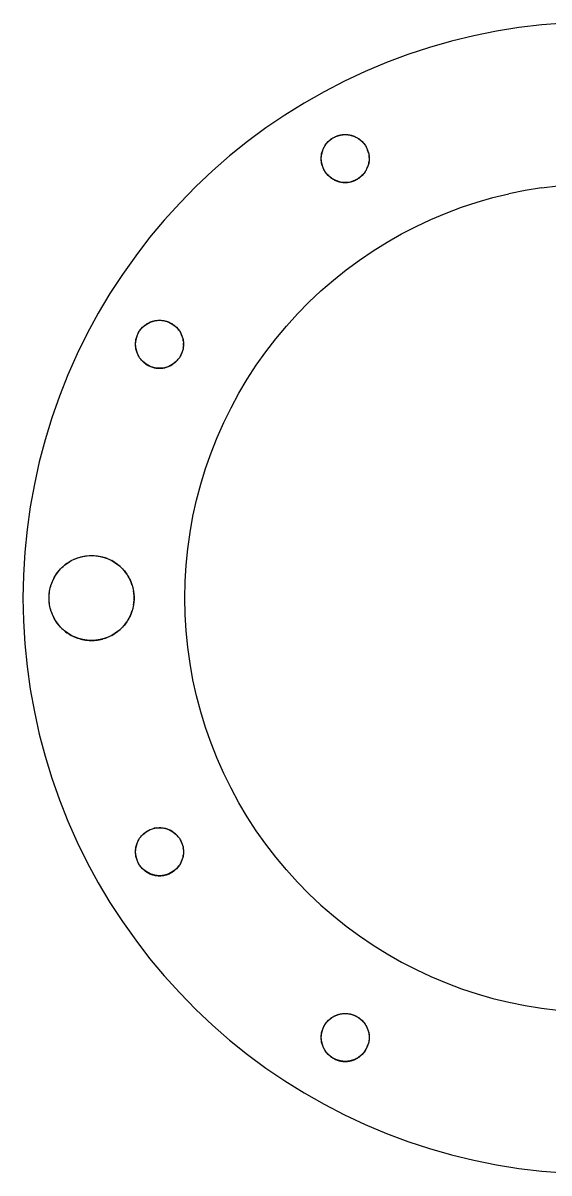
# Model space of a CAD drawing. Header units: millimetres. Extents: x -50 to 202, y -197 to 42.
# Drawn here: x -42 to -3.6, y -41.9 to 41.9 of the extents above; entities that cross this region are included whole.
import ezdxf

# ---------------------------------------------------------------- set-up
doc = ezdxf.new("R2010")
doc.units = ezdxf.units.MM
doc.layers.add('TOP_XY', color=7, linetype='Continuous')

msp = doc.modelspace()

# ---------------------------------------------------------------- linework, layer by layer
for centre, radius in [((-18.5, 32.043), 1.75), ((-32.043, 18.5), 1.75), ((-37, 0), 3.1), ((-32.043, -18.5), 1.75), ((-18.5, -32.043), 1.75)]:
    msp.add_circle(centre, radius)
at = {"layer": 'TOP_XY'}
for p, q in [((-2.504, 41.925), (-4.169, 41.793)), ((-7.476, 41.329), (-9.113, 40.999)), ((-5.827, 41.594), (-7.476, 41.329)), ((-4.169, 41.793), (-5.827, 41.594)), ((-10.736, 40.605), (-12.342, 40.146)), ((-9.113, 40.999), (-10.736, 40.605)), ((-13.928, 39.623), (-15.492, 39.038)), ((-12.342, 40.146), (-13.928, 39.623)), ((-15.492, 39.038), (-17.032, 38.392)), ((-17.032, 38.392), (-18.545, 37.684)), ((-20.028, 36.917), (-21.48, 36.092)), ((-18.545, 37.684), (-20.028, 36.917)), ((-21.48, 36.092), (-22.898, 35.209)), ((-22.898, 35.209), (-24.28, 34.271)), ((-24.28, 34.271), (-25.623, 33.278)), ((-19.454, 33.51), (-19.395, 33.547)), ((-19.395, 33.547), (-19.335, 33.581)), ((-19.335, 33.581), (-19.273, 33.613)), ((-19.273, 33.613), (-19.21, 33.643)), ((-19.21, 33.643), (-19.146, 33.67)), ((-19.146, 33.67), (-19.08, 33.694)), ((-19.08, 33.694), (-19.014, 33.716)), ((-19.014, 33.716), (-18.947, 33.735)), ((-18.947, 33.735), (-18.88, 33.751)), ((-18.88, 33.751), (-18.811, 33.765)), ((-18.811, 33.765), (-18.743, 33.776)), ((-18.743, 33.776), (-18.674, 33.784)), ((-18.674, 33.784), (-18.604, 33.79)), ((-18.604, 33.79), (-18.535, 33.793)), ((-18.535, 33.793), (-18.465, 33.793)), ((-18.465, 33.793), (-18.396, 33.79)), ((-18.396, 33.79), (-18.326, 33.784)), ((-18.326, 33.784), (-18.257, 33.776)), ((-18.257, 33.776), (-18.189, 33.765)), ((-18.189, 33.765), (-18.12, 33.751)), ((-18.12, 33.751), (-18.053, 33.735)), ((-18.053, 33.735), (-17.986, 33.716)), ((-17.986, 33.716), (-17.92, 33.694)), ((-17.92, 33.694), (-17.854, 33.67)), ((-17.854, 33.67), (-17.79, 33.643)), ((-17.79, 33.643), (-17.727, 33.613)), ((-17.727, 33.613), (-17.665, 33.581)), ((-17.665, 33.581), (-17.605, 33.547)), ((-17.605, 33.547), (-17.546, 33.51)), ((-25.623, 33.278), (-26.926, 32.233)), ((-20.139, 32.656), (-20.113, 32.721)), ((-20.113, 32.721), (-20.085, 32.784)), ((-20.085, 32.784), (-20.054, 32.847)), ((-20.054, 32.847), (-20.021, 32.908)), ((-20.021, 32.908), (-19.986, 32.968)), ((-19.986, 32.968), (-19.948, 33.026)), ((-19.948, 33.026), (-19.908, 33.083)), ((-19.908, 33.083), (-19.865, 33.138)), ((-19.865, 33.138), (-19.82, 33.191)), ((-19.82, 33.191), (-19.774, 33.243)), ((-19.774, 33.243), (-19.725, 33.293)), ((-19.725, 33.293), (-19.674, 33.34)), ((-19.674, 33.34), (-19.622, 33.386)), ((-19.622, 33.386), (-19.568, 33.43)), ((-19.568, 33.43), (-19.512, 33.471)), ((-19.512, 33.471), (-19.454, 33.51)), ((-17.546, 33.51), (-17.488, 33.471)), ((-17.488, 33.471), (-17.432, 33.43)), ((-17.378, 33.386), (-17.432, 33.43)), ((-17.326, 33.34), (-17.378, 33.386)), ((-17.326, 33.34), (-17.275, 33.293)), ((-17.275, 33.293), (-17.226, 33.243)), ((-17.226, 33.243), (-17.18, 33.191)), ((-17.18, 33.191), (-17.135, 33.138)), ((-17.135, 33.138), (-17.092, 33.083)), ((-17.092, 33.083), (-17.052, 33.026)), ((-17.052, 33.026), (-17.014, 32.968)), ((-17.014, 32.968), (-16.979, 32.908)), ((-16.979, 32.908), (-16.946, 32.847)), ((-16.946, 32.847), (-16.915, 32.784)), ((-16.915, 32.784), (-16.887, 32.721)), ((-16.887, 32.721), (-16.861, 32.656)), ((-26.926, 32.233), (-28.186, 31.137)), ((-20.25, 32.043), (-20.249, 32.113)), ((-20.249, 31.973), (-20.25, 32.043)), ((-20.249, 32.113), (-20.244, 32.182)), ((-20.244, 31.904), (-20.249, 31.973)), ((-20.244, 32.182), (-20.238, 32.251)), ((-20.238, 31.835), (-20.244, 31.904)), ((-20.238, 32.251), (-20.228, 32.32)), ((-20.228, 32.32), (-20.216, 32.389)), ((-20.216, 32.389), (-20.2, 32.457)), ((-20.2, 32.457), (-20.183, 32.524)), ((-20.183, 32.524), (-20.162, 32.59)), ((-20.162, 32.59), (-20.139, 32.656)), ((-16.838, 32.59), (-16.861, 32.656)), ((-16.817, 32.524), (-16.838, 32.59)), ((-16.8, 32.457), (-16.817, 32.524)), ((-16.8, 32.457), (-16.784, 32.389)), ((-16.784, 32.389), (-16.772, 32.32)), ((-16.772, 32.32), (-16.762, 32.251)), ((-16.756, 32.182), (-16.762, 32.251)), ((-16.756, 31.904), (-16.762, 31.835)), ((-16.751, 32.113), (-16.756, 32.182)), ((-16.751, 31.973), (-16.756, 31.904)), ((-16.751, 32.113), (-16.75, 32.043)), ((-16.75, 32.043), (-16.751, 31.973)), ((-28.186, 31.137), (-29.402, 29.992)), ((-20.228, 31.766), (-20.238, 31.835)), ((-20.216, 31.697), (-20.228, 31.766)), ((-20.2, 31.629), (-20.216, 31.697)), ((-20.183, 31.562), (-20.2, 31.629)), ((-20.162, 31.496), (-20.183, 31.562)), ((-20.139, 31.43), (-20.162, 31.496)), ((-20.113, 31.365), (-20.139, 31.43)), ((-20.085, 31.302), (-20.113, 31.365)), ((-20.054, 31.239), (-20.085, 31.302)), ((-20.021, 31.178), (-20.054, 31.239)), ((-19.986, 31.118), (-20.021, 31.178)), ((-19.948, 31.06), (-19.986, 31.118)), ((-19.908, 31.003), (-19.948, 31.06)), ((-17.092, 31.003), (-17.052, 31.06)), ((-17.052, 31.06), (-17.014, 31.118)), ((-17.014, 31.118), (-16.979, 31.178)), ((-16.979, 31.178), (-16.946, 31.239)), ((-16.946, 31.239), (-16.915, 31.302)), ((-16.915, 31.302), (-16.887, 31.365)), ((-16.887, 31.365), (-16.861, 31.43)), ((-16.838, 31.496), (-16.861, 31.43)), ((-16.817, 31.562), (-16.838, 31.496)), ((-16.8, 31.629), (-16.817, 31.562)), ((-16.784, 31.697), (-16.8, 31.629)), ((-16.784, 31.697), (-16.772, 31.766)), ((-16.772, 31.766), (-16.762, 31.835)), ((-19.865, 30.948), (-19.908, 31.003)), ((-19.82, 30.895), (-19.865, 30.948)), ((-19.774, 30.843), (-19.82, 30.895)), ((-19.774, 30.843), (-19.725, 30.793)), ((-19.725, 30.793), (-19.674, 30.746)), ((-19.674, 30.746), (-19.622, 30.7)), ((-19.622, 30.7), (-19.568, 30.656)), ((-19.568, 30.656), (-19.512, 30.615)), ((-19.512, 30.615), (-19.454, 30.576)), ((-19.454, 30.576), (-19.395, 30.539)), ((-19.395, 30.539), (-19.335, 30.505)), ((-19.335, 30.505), (-19.273, 30.473)), ((-19.273, 30.473), (-19.21, 30.443)), ((-19.21, 30.443), (-19.146, 30.416)), ((-19.146, 30.416), (-19.08, 30.392)), ((-19.08, 30.392), (-19.014, 30.37)), ((-19.014, 30.37), (-18.947, 30.351)), ((-18.947, 30.351), (-18.88, 30.335)), ((-18.88, 30.335), (-18.811, 30.321)), ((-18.811, 30.321), (-18.743, 30.31)), ((-18.743, 30.31), (-18.674, 30.302)), ((-18.674, 30.302), (-18.604, 30.296)), ((-18.604, 30.296), (-18.535, 30.293)), ((-18.535, 30.293), (-18.465, 30.293)), ((-18.465, 30.293), (-18.396, 30.296)), ((-18.396, 30.296), (-18.326, 30.302)), ((-18.326, 30.302), (-18.257, 30.31)), ((-18.257, 30.31), (-18.189, 30.321)), ((-18.189, 30.321), (-18.12, 30.335)), ((-18.12, 30.335), (-18.053, 30.351)), ((-18.053, 30.351), (-17.986, 30.37)), ((-17.986, 30.37), (-17.92, 30.392)), ((-17.92, 30.392), (-17.854, 30.416)), ((-17.854, 30.416), (-17.79, 30.443)), ((-17.79, 30.443), (-17.727, 30.473)), ((-17.727, 30.473), (-17.665, 30.505)), ((-17.665, 30.505), (-17.605, 30.539)), ((-17.605, 30.539), (-17.546, 30.576)), ((-17.546, 30.576), (-17.488, 30.615)), ((-17.488, 30.615), (-17.432, 30.656)), ((-17.432, 30.656), (-17.378, 30.7)), ((-17.378, 30.7), (-17.326, 30.746)), ((-17.326, 30.746), (-17.275, 30.793)), ((-17.275, 30.793), (-17.226, 30.843)), ((-17.226, 30.843), (-17.18, 30.895)), ((-17.18, 30.895), (-17.135, 30.948)), ((-17.135, 30.948), (-17.092, 31.003)), ((-29.402, 29.992), (-30.571, 28.8)), ((-7.72, 29.197), (-6.553, 29.481)), ((-5.376, 29.718), (-6.553, 29.481)), ((-4.19, 29.908), (-5.376, 29.718)), ((-4.19, 29.908), (-2.997, 30.051)), ((-30.571, 28.8), (-31.692, 27.561)), ((-10.015, 28.491), (-8.874, 28.867)), ((-8.874, 28.867), (-7.72, 29.197)), ((-12.247, 27.605), (-11.14, 28.07)), ((-11.14, 28.07), (-10.015, 28.491)), ((-31.692, 27.561), (-32.762, 26.28)), ((-14.401, 26.545), (-13.335, 27.097)), ((-13.335, 27.097), (-12.247, 27.605)), ((-32.762, 26.28), (-33.781, 24.956)), ((-15.445, 25.952), (-14.401, 26.545)), ((-17.458, 24.642), (-16.465, 25.317)), ((-16.465, 25.317), (-15.445, 25.952)), ((-33.781, 24.956), (-34.747, 23.594)), ((-18.424, 23.929), (-17.458, 24.642)), ((-34.747, 23.594), (-35.657, 22.194)), ((-19.361, 23.177), (-18.424, 23.929)), ((-20.267, 22.389), (-19.361, 23.177)), ((-35.657, 22.194), (-36.511, 20.758)), ((-21.141, 21.566), (-20.267, 22.389)), ((-21.982, 20.708), (-21.141, 21.566)), ((-36.511, 20.758), (-37.308, 19.29)), ((-32.753, 20.1), (-32.688, 20.127)), ((-32.688, 20.127), (-32.623, 20.151)), ((-32.623, 20.151), (-32.557, 20.173)), ((-32.557, 20.173), (-32.49, 20.192)), ((-32.49, 20.192), (-32.423, 20.208)), ((-32.423, 20.208), (-32.354, 20.222)), ((-32.354, 20.222), (-32.286, 20.233)), ((-32.286, 20.233), (-32.217, 20.241)), ((-32.217, 20.241), (-32.147, 20.247)), ((-32.147, 20.247), (-32.078, 20.25)), ((-32.078, 20.25), (-32.008, 20.25)), ((-32.008, 20.25), (-31.939, 20.247)), ((-31.939, 20.247), (-31.869, 20.241)), ((-31.869, 20.241), (-31.8, 20.233)), ((-31.8, 20.233), (-31.731, 20.222)), ((-31.731, 20.222), (-31.663, 20.208)), ((-31.663, 20.208), (-31.596, 20.192)), ((-31.596, 20.192), (-31.529, 20.173)), ((-31.529, 20.173), (-31.463, 20.151)), ((-31.463, 20.151), (-31.397, 20.127)), ((-31.397, 20.127), (-31.333, 20.1)), ((-22.788, 19.818), (-21.982, 20.708)), ((-37.308, 19.29), (-38.045, 17.792)), ((-33.628, 19.241), (-33.597, 19.304)), ((-33.597, 19.304), (-33.564, 19.365)), ((-33.564, 19.365), (-33.529, 19.425)), ((-33.529, 19.425), (-33.491, 19.483)), ((-33.491, 19.483), (-33.45, 19.54)), ((-33.45, 19.54), (-33.408, 19.595)), ((-33.408, 19.595), (-33.363, 19.648)), ((-33.363, 19.648), (-33.317, 19.7)), ((-33.317, 19.7), (-33.268, 19.75)), ((-33.268, 19.75), (-33.217, 19.797)), ((-33.217, 19.797), (-33.165, 19.843)), ((-33.165, 19.843), (-33.111, 19.887)), ((-33.111, 19.887), (-33.055, 19.928)), ((-33.055, 19.928), (-32.997, 19.967)), ((-32.997, 19.967), (-32.938, 20.004)), ((-32.938, 20.004), (-32.877, 20.038)), ((-32.877, 20.038), (-32.816, 20.07)), ((-32.816, 20.07), (-32.753, 20.1)), ((-31.333, 20.1), (-31.27, 20.07)), ((-31.27, 20.07), (-31.208, 20.038)), ((-31.208, 20.038), (-31.148, 20.004)), ((-31.148, 20.004), (-31.089, 19.967)), ((-31.089, 19.967), (-31.031, 19.928)), ((-31.031, 19.928), (-30.975, 19.887)), ((-30.975, 19.887), (-30.921, 19.843)), ((-30.921, 19.843), (-30.869, 19.797)), ((-30.869, 19.797), (-30.818, 19.75)), ((-30.818, 19.75), (-30.769, 19.7)), ((-30.769, 19.7), (-30.722, 19.648)), ((-30.722, 19.648), (-30.678, 19.595)), ((-30.635, 19.54), (-30.678, 19.595)), ((-30.595, 19.483), (-30.635, 19.54)), ((-30.595, 19.483), (-30.557, 19.425)), ((-30.557, 19.425), (-30.522, 19.365)), ((-30.522, 19.365), (-30.488, 19.304)), ((-30.488, 19.304), (-30.458, 19.241)), ((-23.558, 18.896), (-22.788, 19.818)), ((-33.793, 18.5), (-33.792, 18.57)), ((-33.792, 18.43), (-33.793, 18.5)), ((-33.792, 18.57), (-33.787, 18.639)), ((-33.787, 18.639), (-33.781, 18.708)), ((-33.781, 18.708), (-33.771, 18.777)), ((-33.771, 18.777), (-33.758, 18.846)), ((-33.758, 18.846), (-33.743, 18.914)), ((-33.743, 18.914), (-33.726, 18.981)), ((-33.726, 18.981), (-33.705, 19.047)), ((-33.705, 19.047), (-33.682, 19.113)), ((-33.682, 19.113), (-33.656, 19.178)), ((-33.656, 19.178), (-33.628, 19.241)), ((-30.43, 19.178), (-30.458, 19.241)), ((-30.404, 19.113), (-30.43, 19.178)), ((-30.404, 19.113), (-30.381, 19.047)), ((-30.381, 19.047), (-30.36, 18.981)), ((-30.36, 18.981), (-30.343, 18.914)), ((-30.343, 18.914), (-30.327, 18.846)), ((-30.315, 18.777), (-30.327, 18.846)), ((-30.305, 18.708), (-30.315, 18.777)), ((-30.305, 18.708), (-30.298, 18.639)), ((-30.298, 18.639), (-30.294, 18.57)), ((-30.293, 18.5), (-30.294, 18.57)), ((-30.294, 18.43), (-30.293, 18.5)), ((-24.29, 17.945), (-23.558, 18.896)), ((-38.045, 17.792), (-38.723, 16.265)), ((-33.787, 18.361), (-33.792, 18.43)), ((-33.781, 18.292), (-33.787, 18.361)), ((-33.771, 18.223), (-33.781, 18.292)), ((-33.758, 18.154), (-33.771, 18.223)), ((-33.743, 18.086), (-33.758, 18.154)), ((-33.726, 18.019), (-33.743, 18.086)), ((-33.705, 17.953), (-33.726, 18.019)), ((-33.682, 17.887), (-33.705, 17.953)), ((-33.656, 17.822), (-33.682, 17.887)), ((-33.628, 17.759), (-33.656, 17.822)), ((-33.597, 17.696), (-33.628, 17.759)), ((-33.564, 17.635), (-33.597, 17.696)), ((-33.529, 17.575), (-33.564, 17.635)), ((-30.522, 17.635), (-30.557, 17.575)), ((-30.488, 17.696), (-30.522, 17.635)), ((-30.488, 17.696), (-30.458, 17.759)), ((-30.458, 17.759), (-30.43, 17.822)), ((-30.404, 17.887), (-30.43, 17.822)), ((-30.381, 17.953), (-30.404, 17.887)), ((-30.36, 18.019), (-30.381, 17.953)), ((-30.343, 18.086), (-30.36, 18.019)), ((-30.327, 18.154), (-30.343, 18.086)), ((-30.315, 18.223), (-30.327, 18.154)), ((-30.315, 18.223), (-30.305, 18.292)), ((-30.305, 18.292), (-30.298, 18.361)), ((-30.294, 18.43), (-30.298, 18.361)), ((-24.985, 16.965), (-24.29, 17.945)), ((-33.491, 17.517), (-33.529, 17.575)), ((-33.45, 17.46), (-33.491, 17.517)), ((-33.408, 17.405), (-33.45, 17.46)), ((-33.363, 17.352), (-33.408, 17.405)), ((-33.317, 17.3), (-33.363, 17.352)), ((-33.317, 17.3), (-33.268, 17.25)), ((-33.268, 17.25), (-33.217, 17.203)), ((-33.217, 17.203), (-33.165, 17.157)), ((-33.165, 17.157), (-33.111, 17.113)), ((-33.111, 17.113), (-33.055, 17.072)), ((-33.055, 17.072), (-32.997, 17.033)), ((-32.997, 17.033), (-32.938, 16.996)), ((-32.938, 16.996), (-32.877, 16.962)), ((-32.877, 16.962), (-32.816, 16.93)), ((-32.816, 16.93), (-32.753, 16.9)), ((-32.753, 16.9), (-32.688, 16.873)), ((-32.688, 16.873), (-32.623, 16.849)), ((-32.623, 16.849), (-32.557, 16.827)), ((-32.557, 16.827), (-32.49, 16.808)), ((-32.49, 16.808), (-32.423, 16.792)), ((-32.423, 16.792), (-32.354, 16.778)), ((-32.354, 16.778), (-32.286, 16.767)), ((-31.8, 16.767), (-31.731, 16.778)), ((-31.731, 16.778), (-31.663, 16.792)), ((-31.663, 16.792), (-31.596, 16.808)), ((-31.596, 16.808), (-31.529, 16.827)), ((-31.529, 16.827), (-31.463, 16.849)), ((-31.463, 16.849), (-31.397, 16.873)), ((-31.397, 16.873), (-31.333, 16.9)), ((-31.333, 16.9), (-31.27, 16.93)), ((-31.27, 16.93), (-31.208, 16.962)), ((-31.208, 16.962), (-31.148, 16.996)), ((-31.148, 16.996), (-31.089, 17.033)), ((-31.031, 17.072), (-31.089, 17.033)), ((-30.975, 17.113), (-31.031, 17.072)), ((-30.921, 17.157), (-30.975, 17.113)), ((-30.869, 17.203), (-30.921, 17.157)), ((-30.818, 17.25), (-30.869, 17.203)), ((-30.769, 17.3), (-30.818, 17.25)), ((-30.769, 17.3), (-30.722, 17.352)), ((-30.722, 17.352), (-30.678, 17.405)), ((-30.635, 17.46), (-30.678, 17.405)), ((-30.595, 17.517), (-30.635, 17.46)), ((-30.557, 17.575), (-30.595, 17.517)), ((-25.639, 15.958), (-24.985, 16.965)), ((-38.723, 16.265), (-39.339, 14.713)), ((-32.286, 16.767), (-32.217, 16.759)), ((-32.217, 16.759), (-32.147, 16.753)), ((-32.147, 16.753), (-32.078, 16.75)), ((-32.078, 16.75), (-32.008, 16.75)), ((-32.008, 16.75), (-31.939, 16.753)), ((-31.939, 16.753), (-31.869, 16.759)), ((-31.869, 16.759), (-31.8, 16.767)), ((-26.253, 14.926), (-25.639, 15.958)), ((-39.339, 14.713), (-39.892, 13.137)), ((-26.826, 13.871), (-26.253, 14.926)), ((-27.356, 12.793), (-26.826, 13.871)), ((-39.892, 13.137), (-40.383, 11.541)), ((-27.843, 11.696), (-27.356, 12.793)), ((-40.383, 11.541), (-40.81, 9.926)), ((-28.286, 10.579), (-27.843, 11.696)), ((-28.685, 9.446), (-28.286, 10.579)), ((-40.81, 9.926), (-41.172, 8.296)), ((-29.037, 8.299), (-28.685, 9.446)), ((-41.172, 8.296), (-41.47, 6.653)), ((-29.344, 7.138), (-29.037, 8.299)), ((-29.605, 5.965), (-29.344, 7.138)), ((-41.47, 6.653), (-41.701, 4.999)), ((-29.819, 4.784), (-29.605, 5.965)), ((-41.701, 4.999), (-41.867, 3.337)), ((-29.985, 3.594), (-29.819, 4.784)), ((-30.105, 2.399), (-29.985, 3.594)), ((-41.867, 3.337), (-41.967, 1.67)), ((-38.891, 2.456), (-38.792, 2.53)), ((-38.792, 2.53), (-38.69, 2.599)), ((-38.69, 2.599), (-38.585, 2.664)), ((-38.585, 2.664), (-38.478, 2.725)), ((-38.478, 2.725), (-38.369, 2.781)), ((-38.369, 2.781), (-38.257, 2.834)), ((-38.257, 2.834), (-38.143, 2.881)), ((-38.143, 2.881), (-38.028, 2.925)), ((-38.028, 2.925), (-37.911, 2.963)), ((-37.911, 2.963), (-37.792, 2.997)), ((-37.792, 2.997), (-37.673, 3.026)), ((-37.673, 3.026), (-37.552, 3.05)), ((-37.552, 3.05), (-37.43, 3.07)), ((-37.43, 3.07), (-37.308, 3.085)), ((-37.308, 3.085), (-37.185, 3.094)), ((-37.185, 3.094), (-37.062, 3.099)), ((-37.062, 3.099), (-36.938, 3.099)), ((-36.938, 3.099), (-36.815, 3.094)), ((-36.815, 3.094), (-36.692, 3.085)), ((-36.692, 3.085), (-36.57, 3.07)), ((-36.57, 3.07), (-36.448, 3.05)), ((-36.448, 3.05), (-36.327, 3.026)), ((-36.327, 3.026), (-36.208, 2.997)), ((-36.208, 2.997), (-36.089, 2.963)), ((-35.972, 2.925), (-36.089, 2.963)), ((-35.857, 2.881), (-35.972, 2.925)), ((-35.857, 2.881), (-35.743, 2.834)), ((-35.743, 2.834), (-35.631, 2.781)), ((-35.631, 2.781), (-35.522, 2.725)), ((-35.415, 2.664), (-35.522, 2.725)), ((-35.31, 2.599), (-35.415, 2.664)), ((-35.31, 2.599), (-35.208, 2.53)), ((-35.208, 2.53), (-35.109, 2.456)), ((-39.632, 1.638), (-39.565, 1.741)), ((-39.565, 1.741), (-39.493, 1.842)), ((-39.493, 1.842), (-39.418, 1.94)), ((-39.418, 1.94), (-39.339, 2.034)), ((-39.339, 2.034), (-39.256, 2.126)), ((-39.256, 2.126), (-39.17, 2.214)), ((-39.17, 2.214), (-39.08, 2.298)), ((-39.08, 2.298), (-38.987, 2.379)), ((-38.987, 2.379), (-38.891, 2.456)), ((-35.109, 2.456), (-35.013, 2.379)), ((-34.92, 2.298), (-35.013, 2.379)), ((-34.83, 2.214), (-34.92, 2.298)), ((-34.83, 2.214), (-34.744, 2.126)), ((-34.744, 2.126), (-34.661, 2.034)), ((-34.661, 2.034), (-34.582, 1.94)), ((-34.507, 1.842), (-34.582, 1.94)), ((-34.435, 1.741), (-34.507, 1.842)), ((-34.435, 1.741), (-34.368, 1.638)), ((-30.176, 1.201), (-30.105, 2.399)), ((-41.967, 1.67), (-42, 0)), ((-40.012, 0.733), (-39.981, 0.852)), ((-39.981, 0.852), (-39.944, 0.97)), ((-39.944, 0.97), (-39.904, 1.086)), ((-39.904, 1.086), (-39.858, 1.201)), ((-39.858, 1.201), (-39.808, 1.313)), ((-39.808, 1.313), (-39.754, 1.424)), ((-39.754, 1.424), (-39.695, 1.532)), ((-39.695, 1.532), (-39.632, 1.638)), ((-34.368, 1.638), (-34.305, 1.532)), ((-34.305, 1.532), (-34.246, 1.424)), ((-34.246, 1.424), (-34.192, 1.313)), ((-34.192, 1.313), (-34.142, 1.201)), ((-34.096, 1.086), (-34.142, 1.201)), ((-34.056, 0.97), (-34.096, 1.086)), ((-34.056, 0.97), (-34.019, 0.852)), ((-34.019, 0.852), (-33.988, 0.733)), ((-30.2, 0), (-30.176, 1.201)), ((-40.1, 0), (-40.098, 0.123)), ((-40.098, -0.123), (-40.1, 0)), ((-40.098, 0.123), (-40.09, 0.246)), ((-40.09, 0.246), (-40.078, 0.369)), ((-40.078, 0.369), (-40.061, 0.491)), ((-40.061, 0.491), (-40.039, 0.612)), ((-40.039, 0.612), (-40.012, 0.733)), ((-33.988, 0.733), (-33.961, 0.612)), ((-33.961, 0.612), (-33.939, 0.491)), ((-33.922, 0.369), (-33.939, 0.491)), ((-33.91, 0.246), (-33.922, 0.369)), ((-33.91, 0.246), (-33.902, 0.123)), ((-33.9, 0), (-33.902, 0.123)), ((-33.902, -0.123), (-33.9, 0)), ((-42, 0), (-41.967, -1.67)), ((-40.09, -0.246), (-40.098, -0.123)), ((-40.078, -0.369), (-40.09, -0.246)), ((-40.061, -0.491), (-40.078, -0.369)), ((-40.039, -0.612), (-40.061, -0.491)), ((-40.012, -0.733), (-40.039, -0.612)), ((-39.981, -0.852), (-40.012, -0.733)), ((-33.988, -0.733), (-34.019, -0.852)), ((-33.961, -0.612), (-33.988, -0.733)), ((-33.939, -0.491), (-33.961, -0.612)), ((-33.939, -0.491), (-33.922, -0.369)), ((-33.922, -0.369), (-33.91, -0.246)), ((-33.902, -0.123), (-33.91, -0.246)), ((-30.176, -1.201), (-30.2, 0)), ((-41.967, -1.67), (-41.867, -3.337)), ((-39.944, -0.97), (-39.981, -0.852)), ((-39.904, -1.086), (-39.944, -0.97)), ((-39.858, -1.201), (-39.904, -1.086)), ((-39.808, -1.313), (-39.858, -1.201)), ((-39.754, -1.424), (-39.808, -1.313)), ((-39.695, -1.532), (-39.754, -1.424)), ((-39.632, -1.638), (-39.695, -1.532)), ((-39.565, -1.741), (-39.632, -1.638)), ((-34.368, -1.638), (-34.435, -1.741)), ((-34.305, -1.532), (-34.368, -1.638)), ((-34.246, -1.424), (-34.305, -1.532)), ((-34.192, -1.313), (-34.246, -1.424)), ((-34.142, -1.201), (-34.192, -1.313)), ((-34.142, -1.201), (-34.096, -1.086)), ((-34.096, -1.086), (-34.056, -0.97)), ((-34.019, -0.852), (-34.056, -0.97)), ((-30.105, -2.399), (-30.176, -1.201)), ((-39.493, -1.842), (-39.565, -1.741)), ((-39.418, -1.94), (-39.493, -1.842)), ((-39.339, -2.034), (-39.418, -1.94)), ((-39.256, -2.126), (-39.339, -2.034)), ((-39.256, -2.126), (-39.17, -2.214)), ((-39.17, -2.214), (-39.08, -2.298)), ((-39.08, -2.298), (-38.987, -2.379)), ((-38.987, -2.379), (-38.891, -2.456)), ((-38.891, -2.456), (-38.792, -2.53)), ((-35.109, -2.456), (-35.208, -2.53)), ((-35.013, -2.379), (-35.109, -2.456)), ((-35.013, -2.379), (-34.92, -2.298)), ((-34.92, -2.298), (-34.83, -2.214)), ((-34.744, -2.126), (-34.83, -2.214)), ((-34.661, -2.034), (-34.744, -2.126)), ((-34.582, -1.94), (-34.661, -2.034)), ((-34.582, -1.94), (-34.507, -1.842)), ((-34.507, -1.842), (-34.435, -1.741)), ((-29.985, -3.594), (-30.105, -2.399)), ((-41.867, -3.337), (-41.701, -4.999)), ((-38.792, -2.53), (-38.69, -2.599)), ((-38.69, -2.599), (-38.585, -2.664)), ((-38.585, -2.664), (-38.478, -2.725)), ((-38.478, -2.725), (-38.369, -2.781)), ((-38.369, -2.781), (-38.257, -2.834)), ((-38.257, -2.834), (-38.143, -2.881)), ((-38.143, -2.881), (-38.028, -2.925)), ((-38.028, -2.925), (-37.911, -2.963)), ((-37.911, -2.963), (-37.792, -2.997)), ((-37.792, -2.997), (-37.673, -3.026)), ((-37.673, -3.026), (-37.552, -3.05)), ((-37.552, -3.05), (-37.43, -3.07)), ((-37.43, -3.07), (-37.308, -3.085)), ((-37.308, -3.085), (-37.185, -3.094)), ((-37.185, -3.094), (-37.062, -3.099)), ((-37.062, -3.099), (-36.938, -3.099)), ((-36.938, -3.099), (-36.815, -3.094)), ((-36.815, -3.094), (-36.692, -3.085)), ((-36.692, -3.085), (-36.57, -3.07)), ((-36.57, -3.07), (-36.448, -3.05)), ((-36.448, -3.05), (-36.327, -3.026)), ((-36.327, -3.026), (-36.208, -2.997)), ((-36.089, -2.963), (-36.208, -2.997)), ((-36.089, -2.963), (-35.972, -2.925)), ((-35.972, -2.925), (-35.857, -2.881)), ((-35.743, -2.834), (-35.857, -2.881)), ((-35.631, -2.781), (-35.743, -2.834)), ((-35.522, -2.725), (-35.631, -2.781)), ((-35.522, -2.725), (-35.415, -2.664)), ((-35.415, -2.664), (-35.31, -2.599)), ((-35.208, -2.53), (-35.31, -2.599)), ((-29.819, -4.784), (-29.985, -3.594)), ((-41.701, -4.999), (-41.47, -6.653)), ((-29.605, -5.965), (-29.819, -4.784)), ((-41.47, -6.653), (-41.172, -8.296)), ((-29.344, -7.138), (-29.605, -5.965)), ((-29.037, -8.299), (-29.344, -7.138)), ((-41.172, -8.296), (-40.81, -9.926)), ((-28.685, -9.446), (-29.037, -8.299)), ((-40.81, -9.926), (-40.383, -11.541)), ((-28.286, -10.579), (-28.685, -9.446)), ((-27.843, -11.696), (-28.286, -10.579)), ((-40.383, -11.541), (-39.892, -13.137)), ((-27.356, -12.793), (-27.843, -11.696)), ((-39.892, -13.137), (-39.339, -14.713)), ((-26.826, -13.871), (-27.356, -12.793)), ((-26.253, -14.926), (-26.826, -13.871)), ((-39.339, -14.713), (-38.723, -16.265)), ((-25.639, -15.958), (-26.253, -14.926)), ((-38.723, -16.265), (-38.045, -17.792)), ((-32.286, -16.767), (-32.354, -16.778)), ((-32.286, -16.767), (-32.217, -16.759)), ((-32.217, -16.759), (-32.147, -16.753)), ((-32.147, -16.753), (-32.078, -16.75)), ((-32.008, -16.75), (-32.078, -16.75)), ((-31.939, -16.753), (-32.008, -16.75)), ((-31.939, -16.753), (-31.869, -16.759)), ((-31.869, -16.759), (-31.8, -16.767)), ((-31.8, -16.767), (-31.731, -16.778)), ((-24.985, -16.965), (-25.639, -15.958)), ((-33.564, -17.635), (-33.529, -17.575)), ((-33.529, -17.575), (-33.491, -17.517)), ((-33.491, -17.517), (-33.45, -17.46)), ((-33.45, -17.46), (-33.408, -17.405)), ((-33.408, -17.405), (-33.363, -17.352)), ((-33.363, -17.352), (-33.317, -17.3)), ((-33.317, -17.3), (-33.268, -17.25)), ((-33.268, -17.25), (-33.217, -17.203)), ((-33.217, -17.203), (-33.165, -17.157)), ((-33.165, -17.157), (-33.111, -17.113)), ((-33.111, -17.113), (-33.055, -17.072)), ((-33.055, -17.072), (-32.997, -17.033)), ((-32.997, -17.033), (-32.938, -16.996)), ((-32.938, -16.996), (-32.877, -16.962)), ((-32.877, -16.962), (-32.816, -16.93)), ((-32.816, -16.93), (-32.753, -16.9)), ((-32.753, -16.9), (-32.688, -16.873)), ((-32.688, -16.873), (-32.623, -16.849)), ((-32.623, -16.849), (-32.557, -16.827)), ((-32.557, -16.827), (-32.49, -16.808)), ((-32.49, -16.808), (-32.423, -16.792)), ((-32.354, -16.778), (-32.423, -16.792)), ((-31.731, -16.778), (-31.663, -16.792)), ((-31.663, -16.792), (-31.596, -16.808)), ((-31.529, -16.827), (-31.596, -16.808)), ((-31.463, -16.849), (-31.529, -16.827)), ((-31.463, -16.849), (-31.397, -16.873)), ((-31.397, -16.873), (-31.333, -16.9)), ((-31.333, -16.9), (-31.27, -16.93)), ((-31.208, -16.962), (-31.27, -16.93)), ((-31.148, -16.996), (-31.208, -16.962)), ((-31.089, -17.033), (-31.148, -16.996)), ((-31.089, -17.033), (-31.031, -17.072)), ((-31.031, -17.072), (-30.975, -17.113)), ((-30.975, -17.113), (-30.921, -17.157)), ((-30.921, -17.157), (-30.869, -17.203)), ((-30.869, -17.203), (-30.818, -17.25)), ((-30.818, -17.25), (-30.769, -17.3)), ((-30.722, -17.352), (-30.769, -17.3)), ((-30.678, -17.405), (-30.722, -17.352)), ((-30.678, -17.405), (-30.635, -17.46)), ((-30.635, -17.46), (-30.595, -17.517)), ((-30.595, -17.517), (-30.557, -17.575)), ((-30.557, -17.575), (-30.522, -17.635)), ((-24.29, -17.945), (-24.985, -16.965)), ((-38.045, -17.792), (-37.308, -19.29)), ((-33.793, -18.5), (-33.792, -18.43)), ((-33.792, -18.43), (-33.787, -18.361)), ((-33.787, -18.361), (-33.781, -18.292)), ((-33.781, -18.292), (-33.771, -18.223)), ((-33.771, -18.223), (-33.758, -18.154)), ((-33.758, -18.154), (-33.743, -18.086)), ((-33.743, -18.086), (-33.726, -18.019)), ((-33.726, -18.019), (-33.705, -17.953)), ((-33.705, -17.953), (-33.682, -17.887)), ((-33.682, -17.887), (-33.656, -17.822)), ((-33.656, -17.822), (-33.628, -17.759)), ((-33.628, -17.759), (-33.597, -17.696)), ((-33.597, -17.696), (-33.564, -17.635)), ((-30.522, -17.635), (-30.488, -17.696)), ((-30.458, -17.759), (-30.488, -17.696)), ((-30.43, -17.822), (-30.458, -17.759)), ((-30.43, -17.822), (-30.404, -17.887)), ((-30.404, -17.887), (-30.381, -17.953)), ((-30.381, -17.953), (-30.36, -18.019)), ((-30.36, -18.019), (-30.343, -18.086)), ((-30.343, -18.086), (-30.327, -18.154)), ((-30.327, -18.154), (-30.315, -18.223)), ((-30.305, -18.292), (-30.315, -18.223)), ((-30.298, -18.361), (-30.305, -18.292)), ((-30.298, -18.361), (-30.294, -18.43)), ((-30.294, -18.43), (-30.293, -18.5)), ((-23.558, -18.896), (-24.29, -17.945)), ((-33.792, -18.57), (-33.793, -18.5)), ((-33.787, -18.639), (-33.792, -18.57)), ((-33.781, -18.708), (-33.787, -18.639)), ((-33.771, -18.777), (-33.781, -18.708)), ((-33.758, -18.846), (-33.771, -18.777)), ((-33.743, -18.914), (-33.758, -18.846)), ((-33.726, -18.981), (-33.743, -18.914)), ((-33.705, -19.047), (-33.726, -18.981)), ((-33.682, -19.113), (-33.705, -19.047)), ((-33.656, -19.178), (-33.682, -19.113)), ((-33.628, -19.241), (-33.656, -19.178)), ((-33.597, -19.304), (-33.628, -19.241)), ((-30.458, -19.241), (-30.488, -19.304)), ((-30.458, -19.241), (-30.43, -19.178)), ((-30.43, -19.178), (-30.404, -19.113)), ((-30.381, -19.047), (-30.404, -19.113)), ((-30.36, -18.981), (-30.381, -19.047)), ((-30.343, -18.914), (-30.36, -18.981)), ((-30.327, -18.846), (-30.343, -18.914)), ((-30.327, -18.846), (-30.315, -18.777)), ((-30.315, -18.777), (-30.305, -18.708)), ((-30.298, -18.639), (-30.305, -18.708)), ((-30.294, -18.57), (-30.298, -18.639)), ((-30.293, -18.5), (-30.294, -18.57)), ((-22.788, -19.818), (-23.558, -18.896)), ((-37.308, -19.29), (-36.511, -20.758)), ((-33.564, -19.365), (-33.597, -19.304)), ((-33.529, -19.425), (-33.564, -19.365)), ((-33.491, -19.483), (-33.529, -19.425)), ((-33.45, -19.54), (-33.491, -19.483)), ((-33.408, -19.595), (-33.45, -19.54)), ((-33.363, -19.648), (-33.408, -19.595)), ((-33.317, -19.7), (-33.363, -19.648)), ((-33.317, -19.7), (-33.268, -19.75)), ((-33.268, -19.75), (-33.217, -19.797)), ((-33.217, -19.797), (-33.165, -19.843)), ((-33.165, -19.843), (-33.111, -19.887)), ((-33.111, -19.887), (-33.055, -19.928)), ((-33.055, -19.928), (-32.997, -19.967)), ((-32.997, -19.967), (-32.938, -20.004)), ((-32.938, -20.004), (-32.877, -20.038)), ((-32.877, -20.038), (-32.816, -20.07)), ((-32.816, -20.07), (-32.753, -20.1)), ((-32.753, -20.1), (-32.688, -20.127)), ((-31.397, -20.127), (-31.333, -20.1)), ((-31.333, -20.1), (-31.27, -20.07)), ((-31.27, -20.07), (-31.208, -20.038)), ((-31.208, -20.038), (-31.148, -20.004)), ((-31.148, -20.004), (-31.089, -19.967)), ((-31.089, -19.967), (-31.031, -19.928)), ((-31.031, -19.928), (-30.975, -19.887)), ((-30.975, -19.887), (-30.921, -19.843)), ((-30.921, -19.843), (-30.869, -19.797)), ((-30.869, -19.797), (-30.818, -19.75)), ((-30.769, -19.7), (-30.818, -19.75)), ((-30.722, -19.648), (-30.769, -19.7)), ((-30.678, -19.595), (-30.722, -19.648)), ((-30.678, -19.595), (-30.635, -19.54)), ((-30.635, -19.54), (-30.595, -19.483)), ((-30.557, -19.425), (-30.595, -19.483)), ((-30.522, -19.365), (-30.557, -19.425)), ((-30.488, -19.304), (-30.522, -19.365)), ((-21.982, -20.708), (-22.788, -19.818)), ((-36.511, -20.758), (-35.657, -22.194)), ((-32.688, -20.127), (-32.623, -20.151)), ((-32.623, -20.151), (-32.557, -20.173)), ((-32.557, -20.173), (-32.49, -20.192)), ((-32.49, -20.192), (-32.423, -20.208)), ((-32.423, -20.208), (-32.354, -20.222)), ((-32.354, -20.222), (-32.286, -20.233)), ((-32.286, -20.233), (-32.217, -20.241)), ((-32.217, -20.241), (-32.147, -20.247)), ((-32.147, -20.247), (-32.078, -20.25)), ((-32.078, -20.25), (-32.008, -20.25)), ((-32.008, -20.25), (-31.939, -20.247)), ((-31.939, -20.247), (-31.869, -20.241)), ((-31.869, -20.241), (-31.8, -20.233)), ((-31.8, -20.233), (-31.731, -20.222)), ((-31.731, -20.222), (-31.663, -20.208)), ((-31.663, -20.208), (-31.596, -20.192)), ((-31.596, -20.192), (-31.529, -20.173)), ((-31.529, -20.173), (-31.463, -20.151)), ((-31.463, -20.151), (-31.397, -20.127)), ((-21.141, -21.566), (-21.982, -20.708)), ((-21.141, -21.566), (-20.267, -22.389)), ((-35.657, -22.194), (-34.747, -23.594)), ((-20.267, -22.389), (-19.361, -23.177)), ((-19.361, -23.177), (-18.424, -23.929)), ((-34.747, -23.594), (-33.781, -24.956)), ((-18.424, -23.929), (-17.458, -24.642)), ((-33.781, -24.956), (-32.762, -26.28)), ((-17.458, -24.642), (-16.465, -25.317)), ((-16.465, -25.317), (-15.445, -25.952)), ((-15.445, -25.952), (-14.401, -26.545)), ((-32.762, -26.28), (-31.692, -27.561)), ((-14.401, -26.545), (-13.335, -27.097)), ((-31.692, -27.561), (-30.571, -28.8)), ((-13.335, -27.097), (-12.247, -27.605)), ((-12.247, -27.605), (-11.14, -28.07)), ((-11.14, -28.07), (-10.015, -28.491)), ((-10.015, -28.491), (-8.874, -28.867)), ((-30.571, -28.8), (-29.402, -29.992)), ((-8.874, -28.867), (-7.72, -29.197)), ((-7.72, -29.197), (-6.553, -29.481)), ((-29.402, -29.992), (-28.186, -31.137)), ((-6.553, -29.481), (-5.376, -29.718)), ((-5.376, -29.718), (-4.19, -29.908)), ((-4.19, -29.908), (-2.997, -30.051)), ((-19.948, -31.06), (-19.908, -31.003)), ((-19.908, -31.003), (-19.865, -30.948)), ((-19.865, -30.948), (-19.82, -30.895)), ((-19.82, -30.895), (-19.774, -30.843)), ((-19.774, -30.843), (-19.725, -30.793)), ((-19.725, -30.793), (-19.674, -30.746)), ((-19.674, -30.746), (-19.622, -30.7)), ((-19.622, -30.7), (-19.568, -30.656)), ((-19.568, -30.656), (-19.512, -30.615)), ((-19.512, -30.615), (-19.454, -30.576)), ((-19.454, -30.576), (-19.395, -30.539)), ((-19.395, -30.539), (-19.335, -30.505)), ((-19.335, -30.505), (-19.273, -30.473)), ((-19.273, -30.473), (-19.21, -30.443)), ((-19.21, -30.443), (-19.146, -30.416)), ((-19.146, -30.416), (-19.08, -30.392)), ((-19.08, -30.392), (-19.014, -30.37)), ((-19.014, -30.37), (-18.947, -30.351)), ((-18.947, -30.351), (-18.88, -30.335)), ((-18.88, -30.335), (-18.811, -30.321)), ((-18.811, -30.321), (-18.743, -30.31)), ((-18.743, -30.31), (-18.674, -30.302)), ((-18.674, -30.302), (-18.604, -30.296)), ((-18.604, -30.296), (-18.535, -30.293)), ((-18.535, -30.293), (-18.465, -30.293)), ((-18.465, -30.293), (-18.396, -30.296)), ((-18.396, -30.296), (-18.326, -30.302)), ((-18.326, -30.302), (-18.257, -30.31)), ((-18.257, -30.31), (-18.189, -30.321)), ((-18.189, -30.321), (-18.12, -30.335)), ((-18.12, -30.335), (-18.053, -30.351)), ((-18.053, -30.351), (-17.986, -30.37)), ((-17.986, -30.37), (-17.92, -30.392)), ((-17.92, -30.392), (-17.854, -30.416)), ((-17.854, -30.416), (-17.79, -30.443)), ((-17.79, -30.443), (-17.727, -30.473)), ((-17.727, -30.473), (-17.665, -30.505)), ((-17.665, -30.505), (-17.605, -30.539)), ((-17.605, -30.539), (-17.546, -30.576)), ((-17.546, -30.576), (-17.488, -30.615)), ((-17.488, -30.615), (-17.432, -30.656)), ((-17.432, -30.656), (-17.378, -30.7)), ((-17.378, -30.7), (-17.326, -30.746)), ((-17.326, -30.746), (-17.275, -30.793)), ((-17.275, -30.793), (-17.226, -30.843)), ((-17.226, -30.843), (-17.18, -30.895)), ((-17.18, -30.895), (-17.135, -30.948)), ((-17.135, -30.948), (-17.092, -31.003)), ((-17.092, -31.003), (-17.052, -31.06)), ((-28.186, -31.137), (-26.926, -32.233)), ((-20.244, -31.904), (-20.238, -31.835)), ((-20.238, -31.835), (-20.228, -31.766)), ((-20.228, -31.766), (-20.216, -31.697)), ((-20.216, -31.697), (-20.2, -31.629)), ((-20.2, -31.629), (-20.183, -31.562)), ((-20.183, -31.562), (-20.162, -31.496)), ((-20.162, -31.496), (-20.139, -31.43)), ((-20.139, -31.43), (-20.113, -31.365)), ((-20.113, -31.365), (-20.085, -31.302)), ((-20.085, -31.302), (-20.054, -31.239)), ((-20.054, -31.239), (-20.021, -31.178)), ((-20.021, -31.178), (-19.986, -31.118)), ((-19.986, -31.118), (-19.948, -31.06)), ((-17.014, -31.118), (-17.052, -31.06)), ((-16.979, -31.178), (-17.014, -31.118)), ((-16.979, -31.178), (-16.946, -31.239)), ((-16.946, -31.239), (-16.915, -31.302)), ((-16.915, -31.302), (-16.887, -31.365)), ((-16.887, -31.365), (-16.861, -31.43)), ((-16.861, -31.43), (-16.838, -31.496)), ((-16.838, -31.496), (-16.817, -31.562)), ((-16.817, -31.562), (-16.8, -31.629)), ((-16.8, -31.629), (-16.784, -31.697)), ((-16.784, -31.697), (-16.772, -31.766)), ((-16.772, -31.766), (-16.762, -31.835)), ((-16.762, -31.835), (-16.756, -31.904)), ((-26.926, -32.233), (-25.623, -33.278)), ((-20.25, -32.043), (-20.249, -31.973)), ((-20.249, -32.113), (-20.25, -32.043)), ((-20.249, -31.973), (-20.244, -31.904)), ((-20.244, -32.182), (-20.249, -32.113)), ((-20.238, -32.251), (-20.244, -32.182)), ((-20.228, -32.32), (-20.238, -32.251)), ((-20.216, -32.389), (-20.228, -32.32)), ((-20.2, -32.457), (-20.216, -32.389)), ((-20.183, -32.524), (-20.2, -32.457)), ((-20.162, -32.59), (-20.183, -32.524)), ((-20.139, -32.656), (-20.162, -32.59)), ((-20.113, -32.721), (-20.139, -32.656)), ((-16.887, -32.721), (-16.861, -32.656)), ((-16.861, -32.656), (-16.838, -32.59)), ((-16.838, -32.59), (-16.817, -32.524)), ((-16.8, -32.457), (-16.817, -32.524)), ((-16.784, -32.389), (-16.8, -32.457)), ((-16.772, -32.32), (-16.784, -32.389)), ((-16.762, -32.251), (-16.772, -32.32)), ((-16.756, -32.182), (-16.762, -32.251)), ((-16.756, -31.904), (-16.751, -31.973)), ((-16.751, -32.113), (-16.756, -32.182)), ((-16.751, -31.973), (-16.75, -32.043)), ((-16.75, -32.043), (-16.751, -32.113)), ((-25.623, -33.278), (-24.28, -34.271)), ((-20.085, -32.784), (-20.113, -32.721)), ((-20.054, -32.847), (-20.085, -32.784)), ((-20.021, -32.908), (-20.054, -32.847)), ((-19.986, -32.968), (-20.021, -32.908)), ((-19.948, -33.026), (-19.986, -32.968)), ((-19.908, -33.083), (-19.948, -33.026)), ((-19.865, -33.138), (-19.908, -33.083)), ((-19.82, -33.191), (-19.865, -33.138)), ((-19.774, -33.243), (-19.82, -33.191)), ((-19.774, -33.243), (-19.725, -33.293)), ((-19.725, -33.293), (-19.674, -33.34)), ((-19.674, -33.34), (-19.622, -33.386)), ((-19.622, -33.386), (-19.568, -33.43)), ((-19.568, -33.43), (-19.512, -33.471)), ((-19.512, -33.471), (-19.454, -33.51)), ((-19.454, -33.51), (-19.395, -33.547)), ((-17.605, -33.547), (-17.546, -33.51)), ((-17.546, -33.51), (-17.488, -33.471)), ((-17.488, -33.471), (-17.432, -33.43)), ((-17.432, -33.43), (-17.378, -33.386)), ((-17.378, -33.386), (-17.326, -33.34)), ((-17.326, -33.34), (-17.275, -33.293)), ((-17.275, -33.293), (-17.226, -33.243)), ((-17.226, -33.243), (-17.18, -33.191)), ((-17.18, -33.191), (-17.135, -33.138)), ((-17.135, -33.138), (-17.092, -33.083)), ((-17.092, -33.083), (-17.052, -33.026)), ((-17.052, -33.026), (-17.014, -32.968)), ((-17.014, -32.968), (-16.979, -32.908)), ((-16.979, -32.908), (-16.946, -32.847)), ((-16.946, -32.847), (-16.915, -32.784)), ((-16.915, -32.784), (-16.887, -32.721)), ((-24.28, -34.271), (-22.898, -35.209)), ((-19.395, -33.547), (-19.335, -33.581)), ((-19.335, -33.581), (-19.273, -33.613)), ((-19.273, -33.613), (-19.21, -33.643)), ((-19.21, -33.643), (-19.146, -33.67)), ((-19.146, -33.67), (-19.08, -33.694)), ((-19.08, -33.694), (-19.014, -33.716)), ((-19.014, -33.716), (-18.947, -33.735)), ((-18.947, -33.735), (-18.88, -33.751)), ((-18.88, -33.751), (-18.811, -33.765)), ((-18.811, -33.765), (-18.743, -33.776)), ((-18.743, -33.776), (-18.674, -33.784)), ((-18.674, -33.784), (-18.604, -33.79)), ((-18.604, -33.79), (-18.535, -33.793)), ((-18.535, -33.793), (-18.465, -33.793)), ((-18.465, -33.793), (-18.396, -33.79)), ((-18.396, -33.79), (-18.326, -33.784)), ((-18.326, -33.784), (-18.257, -33.776)), ((-18.257, -33.776), (-18.189, -33.765)), ((-18.189, -33.765), (-18.12, -33.751)), ((-18.12, -33.751), (-18.053, -33.735)), ((-18.053, -33.735), (-17.986, -33.716)), ((-17.986, -33.716), (-17.92, -33.694)), ((-17.92, -33.694), (-17.854, -33.67)), ((-17.854, -33.67), (-17.79, -33.643)), ((-17.79, -33.643), (-17.727, -33.613)), ((-17.727, -33.613), (-17.665, -33.581)), ((-17.665, -33.581), (-17.605, -33.547)), ((-22.898, -35.209), (-21.48, -36.092)), ((-21.48, -36.092), (-20.028, -36.917)), ((-20.028, -36.917), (-18.545, -37.684)), ((-18.545, -37.684), (-17.032, -38.392)), ((-17.032, -38.392), (-15.492, -39.038)), ((-15.492, -39.038), (-13.928, -39.623)), ((-13.928, -39.623), (-12.342, -40.146)), ((-12.342, -40.146), (-10.736, -40.605)), ((-10.736, -40.605), (-9.113, -40.999)), ((-9.113, -40.999), (-7.476, -41.329)), ((-7.476, -41.329), (-5.827, -41.594)), ((-5.827, -41.594), (-4.169, -41.793)), ((-4.169, -41.793), (-2.504, -41.925))]:
    msp.add_line(p, q, dxfattribs=at)

doc.saveas('drawing.dxf')
